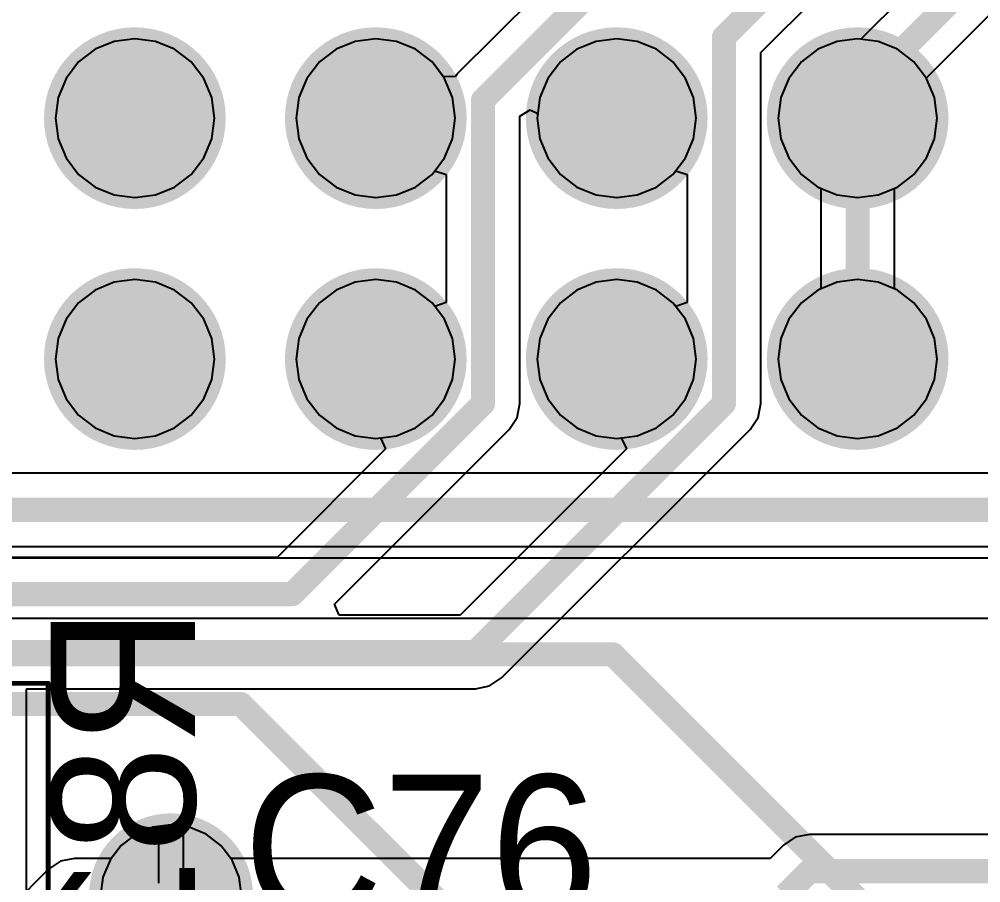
# Model space of a CAD drawing. Header units: millimetres. Extents: x 50.7 to 141.9, y 26.7 to 123.6.
# Drawn here: x 89.33 to 99.47, y 104.91 to 114.01 of the extents above; entities that cross this region are included whole.
import ezdxf

# ---------------------------------------------------------------- set-up
doc = ezdxf.new("R2010")
doc.units = ezdxf.units.MM
for name, color, linetype in [('BottomLayer', 5, 'Continuous'), ('BottomOverlay', 54, 'Continuous'), ('BottomSolder', 6, 'Continuous'), ('InternalPlane1', 76, 'Continuous'), ('InternalPlane3', 216, 'Continuous'), ('Mechanical27', 56, 'Continuous'), ('MidLayer1', 16, 'Continuous'), ('MidLayer2', 76, 'Continuous'), ('MidLayer3', 90, 'Continuous'), ('MidLayer4', 156, 'Continuous'), ('MultiLayer', 9, 'Continuous'), ('TopLayer', 1, 'Continuous'), ('TopOverlay', 2, 'Continuous'), ('TopSolder', 216, 'Continuous')]:
    doc.layers.add(name, color=color, linetype=linetype)

msp = doc.modelspace()

# ---------------------------------------------------------------- linework, layer by layer
at = {"layer": 'BottomLayer'}
for p, q in [((95.166, 114.653), (93.947, 113.434)), ((97.15, 113.661), (98.161, 114.672)), ((98.914, 114.511), (98.205, 113.803)), ((98.894, 113.392), (99.577, 114.075)), ((90.334, 113.779), (90.132, 113.695)), ((90.551, 113.807), (90.334, 113.779)), ((90.768, 113.779), (90.551, 113.807)), ((90.97, 113.695), (90.768, 113.779)), ((92.874, 113.779), (92.672, 113.695)), ((93.091, 113.807), (92.874, 113.779)), ((93.308, 113.779), (93.091, 113.807)), ((93.51, 113.695), (93.308, 113.779)), ((97.954, 113.779), (97.752, 113.695)), ((98.171, 113.807), (97.954, 113.779)), ((98.205, 113.803), (98.171, 113.807)), ((90.132, 113.695), (89.958, 113.562)), ((91.144, 113.562), (90.97, 113.695)), ((92.672, 113.695), (92.498, 113.562)), ((93.684, 113.562), (93.51, 113.695)), ((97.15, 109.961), (97.15, 113.661)), ((97.752, 113.695), (97.578, 113.562)), ((89.958, 113.562), (89.825, 113.388)), ((91.277, 113.388), (91.144, 113.562)), ((92.498, 113.562), (92.365, 113.388)), ((93.804, 113.405), (93.684, 113.562)), ((97.578, 113.562), (97.445, 113.388)), ((89.825, 113.388), (89.741, 113.186)), ((91.361, 113.186), (91.277, 113.388)), ((92.365, 113.388), (92.281, 113.186)), ((93.931, 113.409), (93.804, 113.405)), ((93.947, 113.434), (93.931, 113.409)), ((97.445, 113.388), (97.361, 113.186)), ((98.897, 113.388), (98.894, 113.392)), ((98.981, 113.186), (98.897, 113.388)), ((89.741, 113.186), (89.713, 112.969)), ((91.389, 112.969), (91.361, 113.186)), ((92.281, 113.186), (92.253, 112.969)), ((97.361, 113.186), (97.333, 112.969)), ((99.009, 112.969), (98.981, 113.186)), ((94.61, 112.99), (94.718, 113.057)), ((94.718, 113.057), (94.799, 113.017)), ((89.713, 112.969), (89.741, 112.752)), ((91.361, 112.752), (91.389, 112.969)), ((92.253, 112.969), (92.281, 112.752)), ((94.61, 109.961), (94.61, 112.99)), ((94.799, 113.017), (94.793, 112.969)), ((94.793, 112.969), (94.821, 112.752)), ((97.333, 112.969), (97.361, 112.752)), ((98.981, 112.752), (99.009, 112.969)), ((89.741, 112.752), (89.825, 112.55)), ((91.277, 112.55), (91.361, 112.752)), ((92.281, 112.752), (92.365, 112.55)), ((94.821, 112.752), (94.905, 112.55)), ((97.361, 112.752), (97.445, 112.55)), ((98.897, 112.55), (98.981, 112.752)), ((89.825, 112.55), (89.958, 112.376)), ((91.144, 112.376), (91.277, 112.55)), ((92.365, 112.55), (92.498, 112.376)), ((94.905, 112.55), (95.038, 112.376)), ((97.445, 112.55), (97.578, 112.376)), ((98.764, 112.376), (98.897, 112.55)), ((89.958, 112.376), (90.132, 112.243)), ((90.97, 112.243), (91.144, 112.376)), ((92.498, 112.376), (92.672, 112.243)), ((93.51, 112.243), (93.684, 112.376)), ((93.684, 112.376), (93.713, 112.415)), ((93.713, 112.415), (93.834, 112.374)), ((93.834, 112.374), (93.834, 111.024)), ((95.038, 112.376), (95.212, 112.243)), ((96.05, 112.243), (96.224, 112.376)), ((96.224, 112.376), (96.253, 112.415)), ((96.253, 112.415), (96.374, 112.374)), ((96.374, 112.374), (96.374, 111.024)), ((97.578, 112.376), (97.752, 112.243)), ((98.59, 112.243), (98.764, 112.376)), ((90.132, 112.243), (90.334, 112.159)), ((90.768, 112.159), (90.97, 112.243)), ((92.672, 112.243), (92.874, 112.159)), ((93.308, 112.159), (93.51, 112.243)), ((95.212, 112.243), (95.414, 112.159)), ((95.848, 112.159), (96.05, 112.243)), ((97.752, 112.243), (97.783, 112.23)), ((97.783, 112.23), (97.783, 111.168)), ((98.559, 112.23), (98.59, 112.243)), ((98.559, 111.168), (98.559, 112.23)), ((90.334, 112.159), (90.551, 112.131)), ((90.551, 112.131), (90.768, 112.159)), ((92.874, 112.159), (93.091, 112.131)), ((93.091, 112.131), (93.308, 112.159)), ((95.414, 112.159), (95.631, 112.131)), ((95.631, 112.131), (95.848, 112.159)), ((90.334, 111.239), (90.132, 111.155)), ((90.551, 111.267), (90.334, 111.239)), ((90.768, 111.239), (90.551, 111.267)), ((90.97, 111.155), (90.768, 111.239)), ((92.874, 111.239), (92.672, 111.155)), ((93.091, 111.267), (92.874, 111.239)), ((93.308, 111.239), (93.091, 111.267)), ((93.51, 111.155), (93.308, 111.239)), ((95.414, 111.239), (95.212, 111.155)), ((95.631, 111.267), (95.414, 111.239)), ((95.848, 111.239), (95.631, 111.267)), ((96.05, 111.155), (95.848, 111.239)), ((90.132, 111.155), (89.958, 111.022)), ((91.144, 111.022), (90.97, 111.155)), ((92.672, 111.155), (92.498, 111.022)), ((93.684, 111.022), (93.51, 111.155)), ((95.212, 111.155), (95.038, 111.022)), ((96.224, 111.022), (96.05, 111.155)), ((97.752, 111.155), (97.578, 111.022)), ((97.783, 111.168), (97.752, 111.155)), ((98.59, 111.155), (98.559, 111.168)), ((98.764, 111.022), (98.59, 111.155)), ((89.958, 111.022), (89.825, 110.848)), ((91.277, 110.848), (91.144, 111.022)), ((92.498, 111.022), (92.365, 110.848)), ((93.713, 110.983), (93.684, 111.022)), ((93.834, 111.024), (93.713, 110.983)), ((95.038, 111.022), (94.905, 110.848)), ((96.253, 110.983), (96.224, 111.022)), ((96.374, 111.024), (96.253, 110.983)), ((97.578, 111.022), (97.445, 110.848)), ((98.897, 110.848), (98.764, 111.022)), ((89.825, 110.848), (89.741, 110.646)), ((91.361, 110.646), (91.277, 110.848)), ((92.365, 110.848), (92.281, 110.646)), ((94.905, 110.848), (94.821, 110.646)), ((97.445, 110.848), (97.361, 110.646)), ((98.981, 110.646), (98.897, 110.848)), ((89.741, 110.646), (89.713, 110.429)), ((91.389, 110.429), (91.361, 110.646)), ((92.281, 110.646), (92.253, 110.429)), ((94.821, 110.646), (94.793, 110.429)), ((97.361, 110.646), (97.333, 110.429)), ((99.009, 110.429), (98.981, 110.646)), ((89.713, 110.429), (89.741, 110.212)), ((91.361, 110.212), (91.389, 110.429)), ((92.253, 110.429), (92.281, 110.212)), ((94.793, 110.429), (94.821, 110.212)), ((97.333, 110.429), (97.361, 110.212)), ((98.981, 110.212), (99.009, 110.429)), ((89.741, 110.212), (89.825, 110.01)), ((91.277, 110.01), (91.361, 110.212)), ((92.281, 110.212), (92.365, 110.01)), ((94.821, 110.212), (94.905, 110.01)), ((97.361, 110.212), (97.445, 110.01)), ((98.897, 110.01), (98.981, 110.212)), ((89.825, 110.01), (89.958, 109.836)), ((91.144, 109.836), (91.277, 110.01)), ((92.365, 110.01), (92.498, 109.836)), ((94.905, 110.01), (95.038, 109.836)), ((97.445, 110.01), (97.578, 109.836)), ((98.764, 109.836), (98.897, 110.01)), ((94.581, 109.812), (94.61, 109.961)), ((97.121, 109.812), (97.15, 109.961)), ((89.958, 109.836), (90.132, 109.703)), ((90.97, 109.703), (91.144, 109.836)), ((92.498, 109.836), (92.672, 109.703)), ((94.497, 109.686), (94.581, 109.812)), ((95.038, 109.836), (95.212, 109.703)), ((97.037, 109.686), (97.121, 109.812)), ((97.578, 109.836), (97.752, 109.703)), ((98.59, 109.703), (98.764, 109.836)), ((90.132, 109.703), (90.334, 109.619)), ((90.768, 109.619), (90.97, 109.703)), ((92.657, 107.846), (94.497, 109.686)), ((92.672, 109.703), (92.874, 109.619)), ((94.417, 107.066), (97.037, 109.686)), ((95.212, 109.703), (95.414, 109.619)), ((97.752, 109.703), (97.954, 109.619)), ((98.388, 109.619), (98.59, 109.703)), ((90.334, 109.619), (90.551, 109.591)), ((90.551, 109.591), (90.768, 109.619)), ((92.874, 109.619), (93.091, 109.591)), ((93.091, 109.591), (93.139, 109.597)), ((93.139, 109.597), (93.195, 109.483)), ((95.414, 109.619), (95.631, 109.591)), ((95.631, 109.591), (95.679, 109.597)), ((95.679, 109.597), (95.735, 109.483)), ((97.954, 109.619), (98.171, 109.591)), ((98.171, 109.591), (98.388, 109.619)), ((93.195, 109.483), (92.051, 108.338)), ((95.735, 109.483), (93.981, 107.729)), ((92.051, 108.338), (66.675, 108.338)), ((92.706, 107.729), (92.657, 107.846)), ((93.981, 107.729), (92.706, 107.729)), ((94.291, 106.982), (94.417, 107.066)), ((89.408, 105.588), (89.408, 106.952)), ((89.408, 106.952), (94.142, 106.952)), ((94.142, 106.952), (94.291, 106.982)), ((89.408, 105.5), (89.408, 105.588)), ((89.408, 105.588), (89.408, 105.588)), ((89.408, 105.588), (89.408, 105.588)), ((89.408, 103.874), (89.408, 105.5)), ((89.408, 105.5), (89.408, 105.5)), ((90.74, 105.493), (90.561, 105.418)), ((90.932, 105.518), (90.74, 105.493)), ((91.124, 105.493), (90.932, 105.518)), ((91.303, 105.418), (91.124, 105.493)), ((90.561, 105.418), (90.407, 105.3)), ((91.457, 105.3), (91.303, 105.418)), ((90.407, 105.3), (90.289, 105.146)), ((91.575, 105.146), (91.457, 105.3)), ((90.289, 105.146), (90.214, 104.967)), ((91.65, 104.967), (91.575, 105.146)), ((90.214, 104.967), (90.189, 104.775)), ((91.675, 104.775), (91.65, 104.967))]:
    msp.add_line(p, q, dxfattribs=at)
at = {"layer": 'BottomLayer', "const_width": 0.254}
for points in [[(96.762, 113.822), (98.171, 115.231)], [(94.222, 113.159), (95.441, 114.378)], [(98.171, 113.219), (99.302, 114.35)], [(96.762, 109.961), (96.762, 113.822)], [(98.171, 112.969), (98.171, 113.219)], [(94.222, 109.961), (94.222, 113.159)], [(98.171, 110.429), (98.171, 112.969)], [(92.211, 107.95), (94.222, 109.961)], [(94.142, 107.34), (96.762, 109.961)], [(66.675, 107.95), (92.211, 107.95)], [(84.778, 107.34), (94.142, 107.34)]]:
    msp.add_lwpolyline(points, dxfattribs=at)
at = {"layer": 'BottomLayer'}
for points, const_width in [([(96.698, 113.822, 1), (96.825, 113.822, 1)], 0.127), ([(96.698, 113.822, 1), (96.825, 113.822, 1)], 0.127), ([(90.262, 112.969, 1), (90.839, 112.969, 1)], 0.577), ([(92.802, 112.969, 1), (93.379, 112.969, 1)], 0.577), ([(95.342, 112.969, 1), (95.919, 112.969, 1)], 0.577), ([(97.882, 112.969, 1), (98.459, 112.969, 1)], 0.577), ([(98.107, 113.219, 1), (98.234, 113.219, 1)], 0.127), ([(98.107, 113.219, 1), (98.234, 113.219, 1)], 0.127), ([(94.158, 113.159, 1), (94.285, 113.159, 1)], 0.127), ([(94.158, 113.159, 1), (94.285, 113.159, 1)], 0.127), ([(98.107, 112.969, 1), (98.234, 112.969, 1)], 0.127), ([(98.107, 112.969, 1), (98.234, 112.969, 1)], 0.127), ([(90.262, 110.429, 1), (90.839, 110.429, 1)], 0.577), ([(92.802, 110.429, 1), (93.379, 110.429, 1)], 0.577), ([(95.342, 110.429, 1), (95.919, 110.429, 1)], 0.577), ([(97.882, 110.429, 1), (98.459, 110.429, 1)], 0.577), ([(98.107, 110.429, 1), (98.234, 110.429, 1)], 0.127), ([(94.158, 109.961, 1), (94.285, 109.961, 1)], 0.127), ([(94.158, 109.961, 1), (94.285, 109.961, 1)], 0.127), ([(96.698, 109.961, 1), (96.825, 109.961, 1)], 0.127), ([(96.698, 109.961, 1), (96.825, 109.961, 1)], 0.127), ([(92.148, 107.95, 1), (92.275, 107.95, 1)], 0.127), ([(92.148, 107.95, 1), (92.275, 107.95, 1)], 0.127), ([(94.078, 107.34, 1), (94.205, 107.34, 1)], 0.127), ([(94.078, 107.34, 1), (94.205, 107.34, 1)], 0.127), ([(90.691, 104.775, 1), (91.173, 104.775, 1)], 0.483)]:
    msp.add_lwpolyline(points, format="xyb", close=True, dxfattribs=dict(at, const_width=const_width))
at = {"layer": 'BottomSolder'}
for points, const_width in [([(90.212, 112.969, 1), (90.89, 112.969, 1)], 0.679), ([(92.752, 112.969, 1), (93.43, 112.969, 1)], 0.679), ([(95.292, 112.969, 1), (95.97, 112.969, 1)], 0.679), ([(97.832, 112.969, 1), (98.51, 112.969, 1)], 0.679), ([(90.212, 110.429, 1), (90.89, 110.429, 1)], 0.679), ([(92.752, 110.429, 1), (93.43, 110.429, 1)], 0.679), ([(95.292, 110.429, 1), (95.97, 110.429, 1)], 0.679), ([(97.832, 110.429, 1), (98.51, 110.429, 1)], 0.679), ([(90.64, 104.775, 1), (91.224, 104.775, 1)], 0.584)]:
    msp.add_lwpolyline(points, format="xyb", close=True, dxfattribs=dict(at, const_width=const_width))
at = {"layer": 'InternalPlane1'}
for points, const_width in [([(90.072, 112.969, 1), (91.03, 112.969, 1)], 0.958), ([(92.612, 112.969, 1), (93.57, 112.969, 1)], 0.958), ([(95.152, 112.969, 1), (96.11, 112.969, 1)], 0.958), ([(97.692, 112.969, 1), (98.65, 112.969, 1)], 0.958), ([(90.072, 110.429, 1), (91.03, 110.429, 1)], 0.958), ([(92.612, 110.429, 1), (93.57, 110.429, 1)], 0.958), ([(95.152, 110.429, 1), (96.11, 110.429, 1)], 0.958), ([(97.692, 110.429, 1), (98.65, 110.429, 1)], 0.958), ([(90.5, 104.775, 1), (91.364, 104.775, 1)], 0.864)]:
    msp.add_lwpolyline(points, format="xyb", close=True, dxfattribs=dict(at, const_width=const_width))
at = {"layer": 'InternalPlane3'}
for points, const_width in [([(90.072, 112.969, 1), (91.03, 112.969, 1)], 0.958), ([(92.612, 112.969, 1), (93.57, 112.969, 1)], 0.958), ([(95.152, 112.969, 1), (96.11, 112.969, 1)], 0.958), ([(97.692, 112.969, 1), (98.65, 112.969, 1)], 0.958), ([(90.072, 110.429, 1), (91.03, 110.429, 1)], 0.958), ([(92.612, 110.429, 1), (93.57, 110.429, 1)], 0.958), ([(95.152, 110.429, 1), (96.11, 110.429, 1)], 0.958), ([(97.692, 110.429, 1), (98.65, 110.429, 1)], 0.958), ([(90.5, 104.775, 1), (91.364, 104.775, 1)], 0.864)]:
    msp.add_lwpolyline(points, format="xyb", close=True, dxfattribs=dict(at, const_width=const_width))
at = {"layer": 'Mechanical27', "const_width": 0.0508}
for points in [[(87.663, 107.01), (89.637, 107.01)], [(89.637, 104.064), (89.637, 107.01)]]:
    msp.add_lwpolyline(points, dxfattribs=at)
at = {"layer": 'Mechanical27', "const_width": 0.0254}
msp.add_lwpolyline([(89.624, 107.01, 1), (89.649, 107.01, 1)], format="xyb", close=True, dxfattribs=at)
msp.add_lwpolyline([(89.624, 107.01, 1), (89.649, 107.01, 1)], format="xyb", close=True, dxfattribs=at)
at = {"layer": 'MidLayer1'}
for points, const_width in [([(90.262, 112.969, 1), (90.839, 112.969, 1)], 0.577), ([(92.802, 112.969, 1), (93.379, 112.969, 1)], 0.577), ([(95.342, 112.969, 1), (95.919, 112.969, 1)], 0.577), ([(97.882, 112.969, 1), (98.459, 112.969, 1)], 0.577), ([(90.262, 110.429, 1), (90.839, 110.429, 1)], 0.577), ([(92.802, 110.429, 1), (93.379, 110.429, 1)], 0.577), ([(95.342, 110.429, 1), (95.919, 110.429, 1)], 0.577), ([(97.882, 110.429, 1), (98.459, 110.429, 1)], 0.577), ([(95.528, 107.315, 1), (95.655, 107.315, 1)], 0.127), ([(95.528, 107.315, 1), (95.655, 107.315, 1)], 0.127), ([(91.607, 106.791, 1), (91.734, 106.791, 1)], 0.127), ([(91.607, 106.791, 1), (91.734, 106.791, 1)], 0.127), ([(90.691, 104.775, 1), (91.173, 104.775, 1)], 0.483)]:
    msp.add_lwpolyline(points, format="xyb", close=True, dxfattribs=dict(at, const_width=const_width))
at = {"layer": 'MidLayer1', "const_width": 0.254}
for points in [[(63.5, 107.315), (95.591, 107.315)], [(95.591, 107.315), (100.29, 102.616)], [(64.5, 106.791), (91.67, 106.791)], [(91.67, 106.791), (98.131, 100.33)]]:
    msp.add_lwpolyline(points, dxfattribs=at)
at = {"layer": 'MidLayer2'}
for points, const_width in [([(90.262, 112.969, 1), (90.839, 112.969, 1)], 0.577), ([(92.802, 112.969, 1), (93.379, 112.969, 1)], 0.577), ([(95.342, 112.969, 1), (95.919, 112.969, 1)], 0.577), ([(97.882, 112.969, 1), (98.459, 112.969, 1)], 0.577), ([(90.262, 110.429, 1), (90.839, 110.429, 1)], 0.577), ([(92.802, 110.429, 1), (93.379, 110.429, 1)], 0.577), ([(95.342, 110.429, 1), (95.919, 110.429, 1)], 0.577), ([(97.882, 110.429, 1), (98.459, 110.429, 1)], 0.577), ([(90.691, 104.775, 1), (91.173, 104.775, 1)], 0.483)]:
    msp.add_lwpolyline(points, format="xyb", close=True, dxfattribs=dict(at, const_width=const_width))
at = {"layer": 'MidLayer3'}
for p, q in [((90.334, 113.779), (90.132, 113.695)), ((90.551, 113.807), (90.334, 113.779)), ((90.768, 113.779), (90.551, 113.807)), ((90.97, 113.695), (90.768, 113.779)), ((92.874, 113.779), (92.672, 113.695)), ((93.091, 113.807), (92.874, 113.779)), ((93.308, 113.779), (93.091, 113.807)), ((93.51, 113.695), (93.308, 113.779)), ((95.414, 113.779), (95.212, 113.695)), ((95.631, 113.807), (95.414, 113.779)), ((95.848, 113.779), (95.631, 113.807)), ((96.05, 113.695), (95.848, 113.779)), ((97.954, 113.779), (97.752, 113.695)), ((98.171, 113.807), (97.954, 113.779)), ((98.388, 113.779), (98.171, 113.807)), ((98.59, 113.695), (98.388, 113.779)), ((90.132, 113.695), (89.958, 113.562)), ((91.144, 113.562), (90.97, 113.695)), ((92.672, 113.695), (92.498, 113.562)), ((93.684, 113.562), (93.51, 113.695)), ((95.212, 113.695), (95.038, 113.562)), ((96.224, 113.562), (96.05, 113.695)), ((97.752, 113.695), (97.578, 113.562)), ((98.764, 113.562), (98.59, 113.695)), ((89.958, 113.562), (89.825, 113.388)), ((91.277, 113.388), (91.144, 113.562)), ((92.498, 113.562), (92.365, 113.388)), ((93.817, 113.388), (93.684, 113.562)), ((95.038, 113.562), (94.905, 113.388)), ((96.357, 113.388), (96.224, 113.562)), ((97.578, 113.562), (97.445, 113.388)), ((98.897, 113.388), (98.764, 113.562)), ((89.825, 113.388), (89.741, 113.186)), ((91.361, 113.186), (91.277, 113.388)), ((92.365, 113.388), (92.281, 113.186)), ((93.901, 113.186), (93.817, 113.388)), ((94.905, 113.388), (94.821, 113.186)), ((96.441, 113.186), (96.357, 113.388)), ((97.445, 113.388), (97.361, 113.186)), ((98.981, 113.186), (98.897, 113.388)), ((89.741, 113.186), (89.713, 112.969)), ((91.389, 112.969), (91.361, 113.186)), ((92.281, 113.186), (92.253, 112.969)), ((93.929, 112.969), (93.901, 113.186)), ((94.821, 113.186), (94.793, 112.969)), ((96.469, 112.969), (96.441, 113.186)), ((97.361, 113.186), (97.333, 112.969)), ((99.009, 112.969), (98.981, 113.186)), ((89.713, 112.969), (89.741, 112.752)), ((91.361, 112.752), (91.389, 112.969)), ((92.253, 112.969), (92.281, 112.752)), ((93.901, 112.752), (93.929, 112.969)), ((94.793, 112.969), (94.821, 112.752)), ((96.441, 112.752), (96.469, 112.969)), ((97.333, 112.969), (97.361, 112.752)), ((98.981, 112.752), (99.009, 112.969)), ((89.741, 112.752), (89.825, 112.55)), ((91.277, 112.55), (91.361, 112.752)), ((92.281, 112.752), (92.365, 112.55)), ((93.817, 112.55), (93.901, 112.752)), ((94.821, 112.752), (94.905, 112.55)), ((96.357, 112.55), (96.441, 112.752)), ((97.361, 112.752), (97.445, 112.55)), ((98.897, 112.55), (98.981, 112.752)), ((89.825, 112.55), (89.958, 112.376)), ((91.144, 112.376), (91.277, 112.55)), ((92.365, 112.55), (92.498, 112.376)), ((93.684, 112.376), (93.817, 112.55)), ((94.905, 112.55), (95.038, 112.376)), ((96.224, 112.376), (96.357, 112.55)), ((97.445, 112.55), (97.578, 112.376)), ((98.764, 112.376), (98.897, 112.55)), ((89.958, 112.376), (90.132, 112.243)), ((90.97, 112.243), (91.144, 112.376)), ((92.498, 112.376), (92.672, 112.243)), ((93.51, 112.243), (93.684, 112.376)), ((95.038, 112.376), (95.212, 112.243)), ((96.05, 112.243), (96.224, 112.376)), ((97.578, 112.376), (97.752, 112.243)), ((98.59, 112.243), (98.764, 112.376)), ((90.132, 112.243), (90.334, 112.159)), ((90.768, 112.159), (90.97, 112.243)), ((92.672, 112.243), (92.874, 112.159)), ((93.308, 112.159), (93.51, 112.243)), ((95.212, 112.243), (95.414, 112.159)), ((95.848, 112.159), (96.05, 112.243)), ((97.752, 112.243), (97.954, 112.159)), ((98.388, 112.159), (98.59, 112.243)), ((90.334, 112.159), (90.551, 112.131)), ((90.551, 112.131), (90.768, 112.159)), ((92.874, 112.159), (93.091, 112.131)), ((93.091, 112.131), (93.308, 112.159)), ((95.414, 112.159), (95.631, 112.131)), ((95.631, 112.131), (95.848, 112.159)), ((97.954, 112.159), (98.171, 112.131)), ((98.171, 112.131), (98.388, 112.159)), ((90.334, 111.239), (90.132, 111.155)), ((90.551, 111.267), (90.334, 111.239)), ((90.768, 111.239), (90.551, 111.267)), ((90.97, 111.155), (90.768, 111.239)), ((92.874, 111.239), (92.672, 111.155)), ((93.091, 111.267), (92.874, 111.239)), ((93.308, 111.239), (93.091, 111.267)), ((93.51, 111.155), (93.308, 111.239)), ((95.414, 111.239), (95.212, 111.155)), ((95.631, 111.267), (95.414, 111.239)), ((95.848, 111.239), (95.631, 111.267)), ((96.05, 111.155), (95.848, 111.239)), ((97.954, 111.239), (97.752, 111.155)), ((98.171, 111.267), (97.954, 111.239)), ((98.388, 111.239), (98.171, 111.267)), ((98.59, 111.155), (98.388, 111.239)), ((90.132, 111.155), (89.958, 111.022)), ((91.144, 111.022), (90.97, 111.155)), ((92.672, 111.155), (92.498, 111.022)), ((93.684, 111.022), (93.51, 111.155)), ((95.212, 111.155), (95.038, 111.022)), ((96.224, 111.022), (96.05, 111.155)), ((97.752, 111.155), (97.578, 111.022)), ((98.764, 111.022), (98.59, 111.155)), ((89.958, 111.022), (89.825, 110.848)), ((91.277, 110.848), (91.144, 111.022)), ((92.498, 111.022), (92.365, 110.848)), ((93.817, 110.848), (93.684, 111.022)), ((95.038, 111.022), (94.905, 110.848)), ((96.357, 110.848), (96.224, 111.022)), ((97.578, 111.022), (97.445, 110.848)), ((98.897, 110.848), (98.764, 111.022)), ((89.825, 110.848), (89.741, 110.646)), ((91.361, 110.646), (91.277, 110.848)), ((92.365, 110.848), (92.281, 110.646)), ((93.901, 110.646), (93.817, 110.848)), ((94.905, 110.848), (94.821, 110.646)), ((96.441, 110.646), (96.357, 110.848)), ((97.445, 110.848), (97.361, 110.646)), ((98.981, 110.646), (98.897, 110.848)), ((89.741, 110.646), (89.713, 110.429)), ((91.389, 110.429), (91.361, 110.646)), ((92.281, 110.646), (92.253, 110.429)), ((93.929, 110.429), (93.901, 110.646)), ((94.821, 110.646), (94.793, 110.429)), ((96.469, 110.429), (96.441, 110.646)), ((97.361, 110.646), (97.333, 110.429)), ((99.009, 110.429), (98.981, 110.646)), ((89.713, 110.429), (89.741, 110.212)), ((91.361, 110.212), (91.389, 110.429)), ((92.253, 110.429), (92.281, 110.212)), ((93.901, 110.212), (93.929, 110.429)), ((94.793, 110.429), (94.821, 110.212)), ((96.441, 110.212), (96.469, 110.429)), ((97.333, 110.429), (97.361, 110.212)), ((98.981, 110.212), (99.009, 110.429)), ((89.741, 110.212), (89.825, 110.01)), ((91.277, 110.01), (91.361, 110.212)), ((92.281, 110.212), (92.365, 110.01)), ((93.817, 110.01), (93.901, 110.212)), ((94.821, 110.212), (94.905, 110.01)), ((96.357, 110.01), (96.441, 110.212)), ((97.361, 110.212), (97.445, 110.01)), ((98.897, 110.01), (98.981, 110.212)), ((89.825, 110.01), (89.958, 109.836)), ((91.144, 109.836), (91.277, 110.01)), ((92.365, 110.01), (92.498, 109.836)), ((93.684, 109.836), (93.817, 110.01)), ((94.905, 110.01), (95.038, 109.836)), ((96.224, 109.836), (96.357, 110.01)), ((97.445, 110.01), (97.578, 109.836)), ((98.764, 109.836), (98.897, 110.01)), ((89.958, 109.836), (90.132, 109.703)), ((90.97, 109.703), (91.144, 109.836)), ((92.498, 109.836), (92.672, 109.703)), ((93.51, 109.703), (93.684, 109.836)), ((95.038, 109.836), (95.212, 109.703)), ((96.05, 109.703), (96.224, 109.836)), ((97.578, 109.836), (97.752, 109.703)), ((98.59, 109.703), (98.764, 109.836)), ((90.132, 109.703), (90.334, 109.619)), ((90.768, 109.619), (90.97, 109.703)), ((92.672, 109.703), (92.874, 109.619)), ((93.308, 109.619), (93.51, 109.703)), ((95.212, 109.703), (95.414, 109.619)), ((95.848, 109.619), (96.05, 109.703)), ((97.752, 109.703), (97.954, 109.619)), ((98.388, 109.619), (98.59, 109.703)), ((90.334, 109.619), (90.551, 109.591)), ((90.551, 109.591), (90.768, 109.619)), ((92.874, 109.619), (93.091, 109.591)), ((93.091, 109.591), (93.308, 109.619)), ((95.414, 109.619), (95.631, 109.591)), ((95.631, 109.591), (95.848, 109.619)), ((97.954, 109.619), (98.171, 109.591)), ((98.171, 109.591), (98.388, 109.619)), ((116.077, 108.331), (76.962, 108.331)), ((77.343, 107.696), (116.021, 107.696)), ((90.74, 105.493), (90.561, 105.418)), ((90.805, 105.501), (90.74, 105.493)), ((90.805, 104.902), (90.805, 105.501)), ((91.124, 105.493), (91.059, 105.501)), ((91.059, 105.501), (91.059, 104.902)), ((91.303, 105.418), (91.124, 105.493)), ((90.561, 105.418), (90.407, 105.3)), ((91.457, 105.3), (91.303, 105.418)), ((90.407, 105.3), (90.289, 105.146)), ((91.575, 105.146), (91.457, 105.3)), ((90.289, 105.146), (90.214, 104.967)), ((91.65, 104.967), (91.575, 105.146)), ((90.214, 104.967), (90.206, 104.902)), ((91.658, 104.902), (91.65, 104.967))]:
    msp.add_line(p, q, dxfattribs=at)
for points, const_width in [([(90.262, 112.969, 1), (90.839, 112.969, 1)], 0.577), ([(92.802, 112.969, 1), (93.379, 112.969, 1)], 0.577), ([(95.342, 112.969, 1), (95.919, 112.969, 1)], 0.577), ([(97.882, 112.969, 1), (98.459, 112.969, 1)], 0.577), ([(90.262, 110.429, 1), (90.839, 110.429, 1)], 0.577), ([(92.802, 110.429, 1), (93.379, 110.429, 1)], 0.577), ([(95.342, 110.429, 1), (95.919, 110.429, 1)], 0.577), ([(97.882, 110.429, 1), (98.459, 110.429, 1)], 0.577), ([(90.691, 104.775, 1), (91.173, 104.775, 1)], 0.483)]:
    msp.add_lwpolyline(points, format="xyb", close=True, dxfattribs=dict(at, const_width=const_width))
at = {"layer": 'MidLayer4'}
for p, q in [((90.334, 113.779), (90.132, 113.695)), ((90.551, 113.807), (90.334, 113.779)), ((90.768, 113.779), (90.551, 113.807)), ((90.97, 113.695), (90.768, 113.779)), ((92.874, 113.779), (92.672, 113.695)), ((93.091, 113.807), (92.874, 113.779)), ((93.308, 113.779), (93.091, 113.807)), ((93.51, 113.695), (93.308, 113.779)), ((95.414, 113.779), (95.212, 113.695)), ((95.631, 113.807), (95.414, 113.779)), ((95.848, 113.779), (95.631, 113.807)), ((96.05, 113.695), (95.848, 113.779)), ((97.954, 113.779), (97.752, 113.695)), ((98.171, 113.807), (97.954, 113.779)), ((98.388, 113.779), (98.171, 113.807)), ((98.59, 113.695), (98.388, 113.779)), ((90.132, 113.695), (89.958, 113.562)), ((91.144, 113.562), (90.97, 113.695)), ((92.672, 113.695), (92.498, 113.562)), ((93.684, 113.562), (93.51, 113.695)), ((95.212, 113.695), (95.038, 113.562)), ((96.224, 113.562), (96.05, 113.695)), ((97.752, 113.695), (97.578, 113.562)), ((98.764, 113.562), (98.59, 113.695)), ((89.958, 113.562), (89.825, 113.388)), ((91.277, 113.388), (91.144, 113.562)), ((92.498, 113.562), (92.365, 113.388)), ((93.817, 113.388), (93.684, 113.562)), ((95.038, 113.562), (94.905, 113.388)), ((96.357, 113.388), (96.224, 113.562)), ((97.578, 113.562), (97.445, 113.388)), ((98.897, 113.388), (98.764, 113.562)), ((89.825, 113.388), (89.741, 113.186)), ((91.361, 113.186), (91.277, 113.388)), ((92.365, 113.388), (92.281, 113.186)), ((93.901, 113.186), (93.817, 113.388)), ((94.905, 113.388), (94.821, 113.186)), ((96.441, 113.186), (96.357, 113.388)), ((97.445, 113.388), (97.361, 113.186)), ((98.981, 113.186), (98.897, 113.388)), ((89.741, 113.186), (89.713, 112.969)), ((91.389, 112.969), (91.361, 113.186)), ((92.281, 113.186), (92.253, 112.969)), ((93.929, 112.969), (93.901, 113.186)), ((94.821, 113.186), (94.793, 112.969)), ((96.469, 112.969), (96.441, 113.186)), ((97.361, 113.186), (97.333, 112.969)), ((99.009, 112.969), (98.981, 113.186)), ((89.713, 112.969), (89.741, 112.752)), ((91.361, 112.752), (91.389, 112.969)), ((92.253, 112.969), (92.281, 112.752)), ((93.901, 112.752), (93.929, 112.969)), ((94.793, 112.969), (94.821, 112.752)), ((96.441, 112.752), (96.469, 112.969)), ((97.333, 112.969), (97.361, 112.752)), ((98.981, 112.752), (99.009, 112.969)), ((89.741, 112.752), (89.825, 112.55)), ((91.277, 112.55), (91.361, 112.752)), ((92.281, 112.752), (92.365, 112.55)), ((93.817, 112.55), (93.901, 112.752)), ((94.821, 112.752), (94.905, 112.55)), ((96.357, 112.55), (96.441, 112.752)), ((97.361, 112.752), (97.445, 112.55)), ((98.897, 112.55), (98.981, 112.752)), ((89.825, 112.55), (89.958, 112.376)), ((91.144, 112.376), (91.277, 112.55)), ((92.365, 112.55), (92.498, 112.376)), ((93.684, 112.376), (93.817, 112.55)), ((94.905, 112.55), (95.038, 112.376)), ((96.224, 112.376), (96.357, 112.55)), ((97.445, 112.55), (97.578, 112.376)), ((98.764, 112.376), (98.897, 112.55)), ((89.958, 112.376), (90.132, 112.243)), ((90.97, 112.243), (91.144, 112.376)), ((92.498, 112.376), (92.672, 112.243)), ((93.51, 112.243), (93.684, 112.376)), ((95.038, 112.376), (95.212, 112.243)), ((96.05, 112.243), (96.224, 112.376)), ((97.578, 112.376), (97.752, 112.243)), ((98.59, 112.243), (98.764, 112.376)), ((90.132, 112.243), (90.334, 112.159)), ((90.768, 112.159), (90.97, 112.243)), ((92.672, 112.243), (92.874, 112.159)), ((93.308, 112.159), (93.51, 112.243)), ((95.212, 112.243), (95.414, 112.159)), ((95.848, 112.159), (96.05, 112.243)), ((97.752, 112.243), (97.954, 112.159)), ((98.388, 112.159), (98.59, 112.243)), ((90.334, 112.159), (90.551, 112.131)), ((90.551, 112.131), (90.768, 112.159)), ((92.874, 112.159), (93.091, 112.131)), ((93.091, 112.131), (93.308, 112.159)), ((95.414, 112.159), (95.631, 112.131)), ((95.631, 112.131), (95.848, 112.159)), ((97.954, 112.159), (98.171, 112.131)), ((98.171, 112.131), (98.388, 112.159)), ((90.334, 111.239), (90.132, 111.155)), ((90.551, 111.267), (90.334, 111.239)), ((90.768, 111.239), (90.551, 111.267)), ((90.97, 111.155), (90.768, 111.239)), ((92.874, 111.239), (92.672, 111.155)), ((93.091, 111.267), (92.874, 111.239)), ((93.308, 111.239), (93.091, 111.267)), ((93.51, 111.155), (93.308, 111.239)), ((95.414, 111.239), (95.212, 111.155)), ((95.631, 111.267), (95.414, 111.239)), ((95.848, 111.239), (95.631, 111.267)), ((96.05, 111.155), (95.848, 111.239)), ((97.954, 111.239), (97.752, 111.155)), ((98.171, 111.267), (97.954, 111.239)), ((98.388, 111.239), (98.171, 111.267)), ((98.59, 111.155), (98.388, 111.239)), ((90.132, 111.155), (89.958, 111.022)), ((91.144, 111.022), (90.97, 111.155)), ((92.672, 111.155), (92.498, 111.022)), ((93.684, 111.022), (93.51, 111.155)), ((95.212, 111.155), (95.038, 111.022)), ((96.224, 111.022), (96.05, 111.155)), ((97.752, 111.155), (97.578, 111.022)), ((98.764, 111.022), (98.59, 111.155)), ((89.958, 111.022), (89.825, 110.848)), ((91.277, 110.848), (91.144, 111.022)), ((92.498, 111.022), (92.365, 110.848)), ((93.817, 110.848), (93.684, 111.022)), ((95.038, 111.022), (94.905, 110.848)), ((96.357, 110.848), (96.224, 111.022)), ((97.578, 111.022), (97.445, 110.848)), ((98.897, 110.848), (98.764, 111.022)), ((89.825, 110.848), (89.741, 110.646)), ((91.361, 110.646), (91.277, 110.848)), ((92.365, 110.848), (92.281, 110.646)), ((93.901, 110.646), (93.817, 110.848)), ((94.905, 110.848), (94.821, 110.646)), ((96.441, 110.646), (96.357, 110.848)), ((97.445, 110.848), (97.361, 110.646)), ((98.981, 110.646), (98.897, 110.848)), ((89.741, 110.646), (89.713, 110.429)), ((91.389, 110.429), (91.361, 110.646)), ((92.281, 110.646), (92.253, 110.429)), ((93.929, 110.429), (93.901, 110.646)), ((94.821, 110.646), (94.793, 110.429)), ((96.469, 110.429), (96.441, 110.646)), ((97.361, 110.646), (97.333, 110.429)), ((99.009, 110.429), (98.981, 110.646)), ((89.713, 110.429), (89.741, 110.212)), ((91.361, 110.212), (91.389, 110.429)), ((92.253, 110.429), (92.281, 110.212)), ((93.901, 110.212), (93.929, 110.429)), ((94.793, 110.429), (94.821, 110.212)), ((96.441, 110.212), (96.469, 110.429)), ((97.333, 110.429), (97.361, 110.212)), ((98.981, 110.212), (99.009, 110.429)), ((89.741, 110.212), (89.825, 110.01)), ((91.277, 110.01), (91.361, 110.212)), ((92.281, 110.212), (92.365, 110.01)), ((93.817, 110.01), (93.901, 110.212)), ((94.821, 110.212), (94.905, 110.01)), ((96.357, 110.01), (96.441, 110.212)), ((97.361, 110.212), (97.445, 110.01)), ((98.897, 110.01), (98.981, 110.212)), ((89.825, 110.01), (89.958, 109.836)), ((91.144, 109.836), (91.277, 110.01)), ((92.365, 110.01), (92.498, 109.836)), ((93.684, 109.836), (93.817, 110.01)), ((94.905, 110.01), (95.038, 109.836)), ((96.224, 109.836), (96.357, 110.01)), ((97.445, 110.01), (97.578, 109.836)), ((98.764, 109.836), (98.897, 110.01)), ((89.958, 109.836), (90.132, 109.703)), ((90.97, 109.703), (91.144, 109.836)), ((92.498, 109.836), (92.672, 109.703)), ((93.51, 109.703), (93.684, 109.836)), ((95.038, 109.836), (95.212, 109.703)), ((96.05, 109.703), (96.224, 109.836)), ((97.578, 109.836), (97.752, 109.703)), ((98.59, 109.703), (98.764, 109.836)), ((90.132, 109.703), (90.334, 109.619)), ((90.768, 109.619), (90.97, 109.703)), ((92.672, 109.703), (92.874, 109.619)), ((93.308, 109.619), (93.51, 109.703)), ((95.212, 109.703), (95.414, 109.619)), ((95.848, 109.619), (96.05, 109.703)), ((97.752, 109.703), (97.954, 109.619)), ((98.388, 109.619), (98.59, 109.703)), ((90.334, 109.619), (90.551, 109.591)), ((90.551, 109.591), (90.768, 109.619)), ((92.874, 109.619), (93.091, 109.591)), ((93.091, 109.591), (93.308, 109.619)), ((95.414, 109.619), (95.631, 109.591)), ((95.631, 109.591), (95.848, 109.619)), ((97.954, 109.619), (98.171, 109.591)), ((98.171, 109.591), (98.388, 109.619)), ((90.74, 105.493), (90.561, 105.418)), ((90.932, 105.518), (90.74, 105.493)), ((91.124, 105.493), (90.932, 105.518)), ((91.303, 105.418), (91.124, 105.493)), ((90.561, 105.418), (90.407, 105.3)), ((91.457, 105.3), (91.303, 105.418)), ((90.407, 105.3), (90.289, 105.146)), ((91.575, 105.146), (91.457, 105.3)), ((90.289, 105.146), (90.214, 104.967)), ((91.65, 104.967), (91.575, 105.146)), ((90.214, 104.967), (90.189, 104.775)), ((91.675, 104.775), (91.65, 104.967))]:
    msp.add_line(p, q, dxfattribs=at)
for points, const_width in [([(90.262, 112.969, 1), (90.839, 112.969, 1)], 0.577), ([(92.802, 112.969, 1), (93.379, 112.969, 1)], 0.577), ([(95.342, 112.969, 1), (95.919, 112.969, 1)], 0.577), ([(97.882, 112.969, 1), (98.459, 112.969, 1)], 0.577), ([(90.262, 110.429, 1), (90.839, 110.429, 1)], 0.577), ([(92.802, 110.429, 1), (93.379, 110.429, 1)], 0.577), ([(95.342, 110.429, 1), (95.919, 110.429, 1)], 0.577), ([(97.882, 110.429, 1), (98.459, 110.429, 1)], 0.577), ([(90.691, 104.775, 1), (91.173, 104.775, 1)], 0.483)]:
    msp.add_lwpolyline(points, format="xyb", close=True, dxfattribs=dict(at, const_width=const_width))
at = {"layer": 'MultiLayer'}
for points, const_width in [([(90.262, 112.969, 1), (90.839, 112.969, 1)], 0.577), ([(92.802, 112.969, 1), (93.379, 112.969, 1)], 0.577), ([(95.342, 112.969, 1), (95.919, 112.969, 1)], 0.577), ([(97.882, 112.969, 1), (98.459, 112.969, 1)], 0.577), ([(90.262, 110.429, 1), (90.839, 110.429, 1)], 0.577), ([(92.802, 110.429, 1), (93.379, 110.429, 1)], 0.577), ([(95.342, 110.429, 1), (95.919, 110.429, 1)], 0.577), ([(97.882, 110.429, 1), (98.459, 110.429, 1)], 0.577), ([(90.691, 104.775, 1), (91.173, 104.775, 1)], 0.483)]:
    msp.add_lwpolyline(points, format="xyb", close=True, dxfattribs=dict(at, const_width=const_width))
at = {"layer": 'TopLayer'}
for p, q in [((90.334, 113.779), (90.132, 113.695)), ((90.551, 113.807), (90.334, 113.779)), ((90.768, 113.779), (90.551, 113.807)), ((90.97, 113.695), (90.768, 113.779)), ((92.874, 113.779), (92.672, 113.695)), ((93.091, 113.807), (92.874, 113.779)), ((93.308, 113.779), (93.091, 113.807)), ((93.51, 113.695), (93.308, 113.779)), ((95.414, 113.779), (95.212, 113.695)), ((95.631, 113.807), (95.414, 113.779)), ((95.848, 113.779), (95.631, 113.807)), ((96.05, 113.695), (95.848, 113.779)), ((97.954, 113.779), (97.752, 113.695)), ((98.171, 113.807), (97.954, 113.779)), ((98.388, 113.779), (98.171, 113.807)), ((98.59, 113.695), (98.388, 113.779)), ((90.132, 113.695), (89.958, 113.562)), ((91.144, 113.562), (90.97, 113.695)), ((92.672, 113.695), (92.498, 113.562)), ((93.684, 113.562), (93.51, 113.695)), ((95.212, 113.695), (95.038, 113.562)), ((96.224, 113.562), (96.05, 113.695)), ((97.752, 113.695), (97.578, 113.562)), ((98.764, 113.562), (98.59, 113.695)), ((89.958, 113.562), (89.825, 113.388)), ((91.277, 113.388), (91.144, 113.562)), ((92.498, 113.562), (92.365, 113.388)), ((93.817, 113.388), (93.684, 113.562)), ((95.038, 113.562), (94.905, 113.388)), ((96.357, 113.388), (96.224, 113.562)), ((97.578, 113.562), (97.445, 113.388)), ((98.897, 113.388), (98.764, 113.562)), ((89.825, 113.388), (89.741, 113.186)), ((91.361, 113.186), (91.277, 113.388)), ((92.365, 113.388), (92.281, 113.186)), ((93.901, 113.186), (93.817, 113.388)), ((94.905, 113.388), (94.821, 113.186)), ((96.441, 113.186), (96.357, 113.388)), ((97.445, 113.388), (97.361, 113.186)), ((98.981, 113.186), (98.897, 113.388)), ((89.741, 113.186), (89.713, 112.969)), ((91.389, 112.969), (91.361, 113.186)), ((92.281, 113.186), (92.253, 112.969)), ((93.929, 112.969), (93.901, 113.186)), ((94.821, 113.186), (94.793, 112.969)), ((96.469, 112.969), (96.441, 113.186)), ((97.361, 113.186), (97.333, 112.969)), ((99.009, 112.969), (98.981, 113.186)), ((89.713, 112.969), (89.741, 112.752)), ((91.361, 112.752), (91.389, 112.969)), ((92.253, 112.969), (92.281, 112.752)), ((93.901, 112.752), (93.929, 112.969)), ((94.793, 112.969), (94.821, 112.752)), ((96.441, 112.752), (96.469, 112.969)), ((97.333, 112.969), (97.361, 112.752)), ((98.981, 112.752), (99.009, 112.969)), ((89.741, 112.752), (89.825, 112.55)), ((91.277, 112.55), (91.361, 112.752)), ((92.281, 112.752), (92.365, 112.55)), ((93.817, 112.55), (93.901, 112.752)), ((94.821, 112.752), (94.905, 112.55)), ((96.357, 112.55), (96.441, 112.752)), ((97.361, 112.752), (97.445, 112.55)), ((98.897, 112.55), (98.981, 112.752)), ((89.825, 112.55), (89.958, 112.376)), ((91.144, 112.376), (91.277, 112.55)), ((92.365, 112.55), (92.498, 112.376)), ((93.684, 112.376), (93.817, 112.55)), ((94.905, 112.55), (95.038, 112.376)), ((96.224, 112.376), (96.357, 112.55)), ((97.445, 112.55), (97.578, 112.376)), ((98.764, 112.376), (98.897, 112.55)), ((89.958, 112.376), (90.132, 112.243)), ((90.97, 112.243), (91.144, 112.376)), ((92.498, 112.376), (92.672, 112.243)), ((93.51, 112.243), (93.684, 112.376)), ((95.038, 112.376), (95.212, 112.243)), ((96.05, 112.243), (96.224, 112.376)), ((97.578, 112.376), (97.752, 112.243)), ((98.59, 112.243), (98.764, 112.376)), ((90.132, 112.243), (90.334, 112.159)), ((90.768, 112.159), (90.97, 112.243)), ((92.672, 112.243), (92.874, 112.159)), ((93.308, 112.159), (93.51, 112.243)), ((95.212, 112.243), (95.414, 112.159)), ((95.848, 112.159), (96.05, 112.243)), ((97.752, 112.243), (97.954, 112.159)), ((98.388, 112.159), (98.59, 112.243)), ((90.334, 112.159), (90.551, 112.131)), ((90.551, 112.131), (90.768, 112.159)), ((92.874, 112.159), (93.091, 112.131)), ((93.091, 112.131), (93.308, 112.159)), ((95.414, 112.159), (95.631, 112.131)), ((95.631, 112.131), (95.848, 112.159)), ((97.954, 112.159), (98.171, 112.131)), ((98.171, 112.131), (98.388, 112.159)), ((90.334, 111.239), (90.132, 111.155)), ((90.551, 111.267), (90.334, 111.239)), ((90.768, 111.239), (90.551, 111.267)), ((90.97, 111.155), (90.768, 111.239)), ((92.874, 111.239), (92.672, 111.155)), ((93.091, 111.267), (92.874, 111.239)), ((93.308, 111.239), (93.091, 111.267)), ((93.51, 111.155), (93.308, 111.239)), ((95.414, 111.239), (95.212, 111.155)), ((95.631, 111.267), (95.414, 111.239)), ((95.848, 111.239), (95.631, 111.267)), ((96.05, 111.155), (95.848, 111.239)), ((97.954, 111.239), (97.752, 111.155)), ((98.171, 111.267), (97.954, 111.239)), ((98.388, 111.239), (98.171, 111.267)), ((98.59, 111.155), (98.388, 111.239)), ((90.132, 111.155), (89.958, 111.022)), ((91.144, 111.022), (90.97, 111.155)), ((92.672, 111.155), (92.498, 111.022)), ((93.684, 111.022), (93.51, 111.155)), ((95.212, 111.155), (95.038, 111.022)), ((96.224, 111.022), (96.05, 111.155)), ((97.752, 111.155), (97.578, 111.022)), ((98.764, 111.022), (98.59, 111.155)), ((89.958, 111.022), (89.825, 110.848)), ((91.277, 110.848), (91.144, 111.022)), ((92.498, 111.022), (92.365, 110.848)), ((93.817, 110.848), (93.684, 111.022)), ((95.038, 111.022), (94.905, 110.848)), ((96.357, 110.848), (96.224, 111.022)), ((97.578, 111.022), (97.445, 110.848)), ((98.897, 110.848), (98.764, 111.022)), ((89.825, 110.848), (89.741, 110.646)), ((91.361, 110.646), (91.277, 110.848)), ((92.365, 110.848), (92.281, 110.646)), ((93.901, 110.646), (93.817, 110.848)), ((94.905, 110.848), (94.821, 110.646)), ((96.441, 110.646), (96.357, 110.848)), ((97.445, 110.848), (97.361, 110.646)), ((98.981, 110.646), (98.897, 110.848)), ((89.741, 110.646), (89.713, 110.429)), ((91.389, 110.429), (91.361, 110.646)), ((92.281, 110.646), (92.253, 110.429)), ((93.929, 110.429), (93.901, 110.646)), ((94.821, 110.646), (94.793, 110.429)), ((96.469, 110.429), (96.441, 110.646)), ((97.361, 110.646), (97.333, 110.429)), ((99.009, 110.429), (98.981, 110.646)), ((89.713, 110.429), (89.741, 110.212)), ((91.361, 110.212), (91.389, 110.429)), ((92.253, 110.429), (92.281, 110.212)), ((93.901, 110.212), (93.929, 110.429)), ((94.793, 110.429), (94.821, 110.212)), ((96.441, 110.212), (96.469, 110.429)), ((97.333, 110.429), (97.361, 110.212)), ((98.981, 110.212), (99.009, 110.429)), ((89.741, 110.212), (89.825, 110.01)), ((91.277, 110.01), (91.361, 110.212)), ((92.281, 110.212), (92.365, 110.01)), ((93.817, 110.01), (93.901, 110.212)), ((94.821, 110.212), (94.905, 110.01)), ((96.357, 110.01), (96.441, 110.212)), ((97.361, 110.212), (97.445, 110.01)), ((98.897, 110.01), (98.981, 110.212)), ((89.825, 110.01), (89.958, 109.836)), ((91.144, 109.836), (91.277, 110.01)), ((92.365, 110.01), (92.498, 109.836)), ((93.684, 109.836), (93.817, 110.01)), ((94.905, 110.01), (95.038, 109.836)), ((96.224, 109.836), (96.357, 110.01)), ((97.445, 110.01), (97.578, 109.836)), ((98.764, 109.836), (98.897, 110.01)), ((89.958, 109.836), (90.132, 109.703)), ((90.97, 109.703), (91.144, 109.836)), ((92.498, 109.836), (92.672, 109.703)), ((93.51, 109.703), (93.684, 109.836)), ((95.038, 109.836), (95.212, 109.703)), ((96.05, 109.703), (96.224, 109.836)), ((97.578, 109.836), (97.752, 109.703)), ((98.59, 109.703), (98.764, 109.836)), ((90.132, 109.703), (90.334, 109.619)), ((90.768, 109.619), (90.97, 109.703)), ((92.672, 109.703), (92.874, 109.619)), ((93.308, 109.619), (93.51, 109.703)), ((95.212, 109.703), (95.414, 109.619)), ((95.848, 109.619), (96.05, 109.703)), ((97.752, 109.703), (97.954, 109.619)), ((98.388, 109.619), (98.59, 109.703)), ((90.334, 109.619), (90.551, 109.591)), ((90.551, 109.591), (90.768, 109.619)), ((92.874, 109.619), (93.091, 109.591)), ((93.091, 109.591), (93.308, 109.619)), ((95.414, 109.619), (95.631, 109.591)), ((95.631, 109.591), (95.848, 109.619)), ((97.954, 109.619), (98.171, 109.591)), ((98.171, 109.591), (98.388, 109.619)), ((101.5, 109.227), (59.983, 109.227)), ((59.983, 108.451), (101.661, 108.451)), ((90.74, 105.493), (90.561, 105.418)), ((90.932, 105.518), (90.74, 105.493)), ((91.124, 105.493), (90.932, 105.518)), ((91.303, 105.418), (91.124, 105.493)), ((90.561, 105.418), (90.407, 105.3)), ((91.457, 105.3), (91.303, 105.418)), ((97.514, 105.388), (97.388, 105.304)), ((97.663, 105.417), (97.514, 105.388)), ((102.489, 105.417), (97.663, 105.417)), ((90.407, 105.3), (90.302, 105.163)), ((91.562, 105.163), (91.457, 105.3)), ((97.388, 105.304), (97.248, 105.163)), ((89.767, 105.134), (89.641, 105.05)), ((89.916, 105.163), (89.767, 105.134)), ((90.302, 105.163), (89.916, 105.163)), ((97.248, 105.163), (91.562, 105.163)), ((89.641, 105.05), (86.858, 102.266))]:
    msp.add_line(p, q, dxfattribs=at)
for points, const_width in [([(90.262, 112.969, 1), (90.839, 112.969, 1)], 0.577), ([(92.802, 112.969, 1), (93.379, 112.969, 1)], 0.577), ([(95.342, 112.969, 1), (95.919, 112.969, 1)], 0.577), ([(97.882, 112.969, 1), (98.459, 112.969, 1)], 0.577), ([(90.262, 110.429, 1), (90.839, 110.429, 1)], 0.577), ([(92.802, 110.429, 1), (93.379, 110.429, 1)], 0.577), ([(95.342, 110.429, 1), (95.919, 110.429, 1)], 0.577), ([(97.882, 110.429, 1), (98.459, 110.429, 1)], 0.577), ([(90.691, 104.775, 1), (91.173, 104.775, 1)], 0.483), ([(97.599, 105.029, 1), (97.727, 105.029, 1)], 0.127), ([(97.599, 105.029, 1), (97.727, 105.029, 1)], 0.127)]:
    msp.add_lwpolyline(points, format="xyb", close=True, dxfattribs=dict(at, const_width=const_width))
at = {"layer": 'TopLayer', "const_width": 0.254}
for points in [[(59.182, 108.839), (101.661, 108.839)], [(97.409, 104.775), (97.663, 105.029)], [(97.663, 105.029), (102.489, 105.029)]]:
    msp.add_lwpolyline(points, dxfattribs=at)
at = {"layer": 'TopSolder'}
for points, const_width in [([(90.212, 112.969, 1), (90.89, 112.969, 1)], 0.679), ([(92.752, 112.969, 1), (93.43, 112.969, 1)], 0.679), ([(95.292, 112.969, 1), (95.97, 112.969, 1)], 0.679), ([(97.832, 112.969, 1), (98.51, 112.969, 1)], 0.679), ([(90.212, 110.429, 1), (90.89, 110.429, 1)], 0.679), ([(92.752, 110.429, 1), (93.43, 110.429, 1)], 0.679), ([(95.292, 110.429, 1), (95.97, 110.429, 1)], 0.679), ([(97.832, 110.429, 1), (98.51, 110.429, 1)], 0.679), ([(90.64, 104.775, 1), (91.224, 104.775, 1)], 0.584)]:
    msp.add_lwpolyline(points, format="xyb", close=True, dxfattribs=dict(at, const_width=const_width))

# ---------------------------------------------------------------- texts
at = {"layer": 'BottomOverlay', "text_generation_flag": 2}
msp.add_text('R811', height=1.524, rotation=90, dxfattribs=at).set_placement((91.186, 107.823))
at = {"layer": 'TopOverlay'}
msp.add_text('C76', height=1.524, dxfattribs=at).set_placement((91.694, 104.521))

doc.saveas('drawing.dxf')
